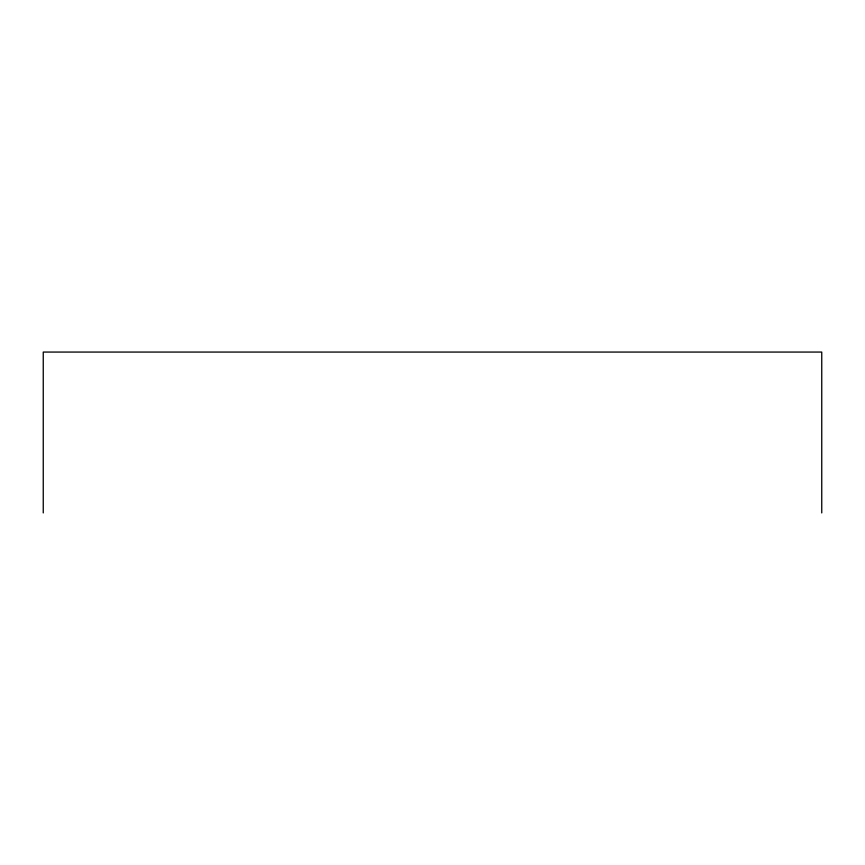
<?xml version="1.0" encoding="UTF-8"?>
<svg xmlns="http://www.w3.org/2000/svg" width="865" height="865" viewBox="0 0 865 865"><rect width="100%" height="100%" fill="white"/><g stroke="black" fill="none" stroke-linecap="round" stroke-linejoin="round"><path stroke-width="1.3" d="M821.75 512.934L821.75 352.066L43.25 352.066L43.25 512.934"/></g></svg>
